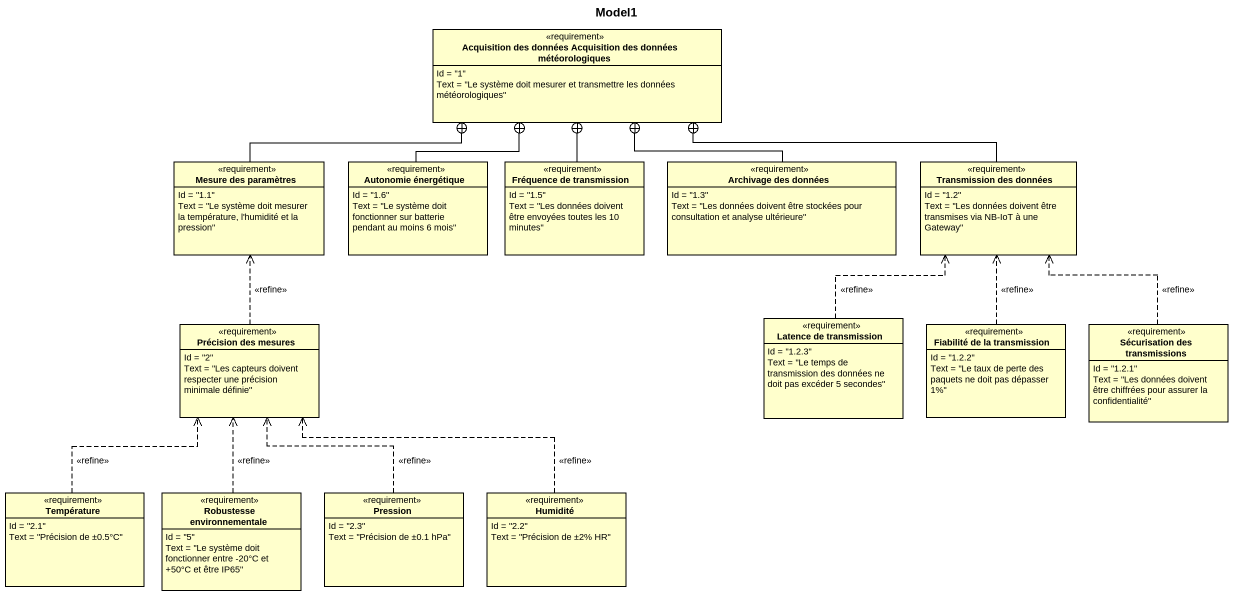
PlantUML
@startuml
title Model1
hide circle
hide empty members
class "Acquisition des données Acquisition des données météorologiques" as Acquisition_des_données <<requirement>> {
  Id = "1"
  Text = "Le système doit mesurer et transmettre les données météorologiques"
}
class "Mesure des paramètres" as Mesure_des_paramètres <<requirement>> {
  Id = "1.1"
  Text = "Le système doit mesurer la température, l'humidité et la pression"
}
class "Autonomie énergétique" as Autonomie_énergétique <<requirement>> {
  Id = "1.6"
  Text = "Le système doit fonctionner sur batterie pendant au moins 6 mois"
}
class "Fréquence de transmission" as Fréquence_de_transmission <<requirement>> {
  Id = "1.5"
  Text = "Les données doivent être envoyées toutes les 10 minutes"
}
class "Archivage des données" as Archivage_des_données <<requirement>> {
  Id = "1.3"
  Text = "Les données doivent être stockées pour consultation et analyse ultérieure"
}
class "Transmission des données" as Transmission_des_données <<requirement>> {
  Id = "1.2"
  Text = "Les données doivent être transmises via NB-IoT à une Gateway"
}
class "Précision des mesures" as Précision_des_mesures <<requirement>> {
  Id = "2"
  Text = "Les capteurs doivent respecter une précision minimale définie"
}
class "Latence de transmission" as Latence_de_transmission <<requirement>> {
  Id = "1.2.3"
  Text = "Le temps de transmission des données ne doit pas excéder 5 secondes"
}
class "Fiabilité de la transmission" as Fiabilité_de_la_transmission <<requirement>> {
  Id = "1.2.2"
  Text = "Le taux de perte des paquets ne doit pas dépasser 1%"
}
class "Sécurisation des transmissions" as Sécurisation_des <<requirement>> {
  Id = "1.2.1"
  Text = "Les données doivent être chiffrées pour assurer la confidentialité"
}
class Température <<requirement>> {
  Id = "2.1"
  Text = "Précision de ±0.5°C"
}
class "Robustesse environnementale" as Robustesse_environnementale <<requirement>> {
  Id = "5"
  Text = "Le système doit fonctionner entre -20°C et +50°C et être IP65"
}
class Pression <<requirement>> {
  Id = "2.3"
  Text = "Précision de ±0.1 hPa"
}
class Humidité <<requirement>> {
  Id = "2.2"
  Text = "Précision de ±2% HR"
}
Mesure_des_paramètres -right-+ Acquisition_des_données
Autonomie_énergétique -up-+ Acquisition_des_données
Fréquence_de_transmission -up-+ Acquisition_des_données
Archivage_des_données -up-+ Acquisition_des_données
Transmission_des_données -left-+ Acquisition_des_données
Précision_des_mesures .up.> Mesure_des_paramètres : <<refine>>
Latence_de_transmission .up.> Transmission_des_données : <<refine>>
Fiabilité_de_la_transmission .up.> Transmission_des_données : <<refine>>
Sécurisation_des .up.> Transmission_des_données : <<refine>>
Température .up.> Précision_des_mesures : <<refine>>
Robustesse_environnementale .up.> Précision_des_mesures : <<refine>>
Pression .up.> Précision_des_mesures : <<refine>>
Humidité .left.> Précision_des_mesures : <<refine>>
@enduml
